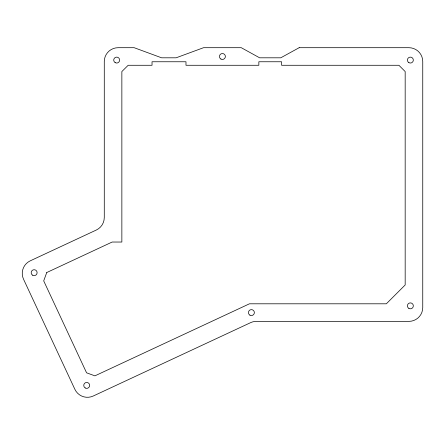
<?xml version="1.0" encoding="UTF-8"?>
<svg xmlns="http://www.w3.org/2000/svg" width="445" height="445" viewBox="0 0 445 445"><rect width="100%" height="100%" fill="white"/><g stroke="black" fill="none" stroke-linecap="round" stroke-linejoin="round"><path stroke-width="0.67" d="M46.742 272.54L43.705 280.884L86.575 372.815L94.913 375.853L249.456 303.801L386.343 303.801L405.173 284.967L405.173 71.55L398.898 65.276L281.59 65.276L281.59 61.76L258.845 61.76L258.845 65.276L185.982 65.276L185.982 61.76L152.034 61.76L152.034 65.276L128.182 65.276L121.858 71.55L121.858 242.036L112.162 242.036L46.742 272.54M299.168 47.698L280.773 57.806L259.613 57.806L241.268 47.698L203.56 47.698L176.12 57.806L161.602 57.806L134.156 47.698L118.12 47.698A13.839 13.839 0 0 0 104.28 61.538L104.28 217.499A13.839 13.839 0 0 1 96.292 230.043L30.238 260.842A13.839 13.839 0 0 0 23.546 279.232L74.877 389.314A13.839 13.839 0 0 0 93.266 396.011L250.574 322.67A13.839 13.839 0 0 1 256.42 321.373L408.911 321.373A13.839 13.839 0 0 0 422.75 307.54L422.75 61.538A13.839 13.839 0 0 0 408.911 47.698L299.168 47.698M220.931 59.057A2.965 2.965 0 0 0 225.381 56.487A2.965 2.965 0 0 0 220.931 53.917A2.965 2.965 0 0 0 220.931 59.057M115.194 62.65A2.965 2.965 0 0 0 119.644 60.081A2.965 2.965 0 0 0 115.194 57.516A2.965 2.965 0 0 0 115.194 62.65M32.507 275.149A2.965 2.965 0 0 0 37.113 272.874A2.965 2.965 0 0 0 32.841 270.02A2.965 2.965 0 0 0 32.507 275.149M85.234 387.973A2.965 2.965 0 0 0 89.679 385.403A2.965 2.965 0 0 0 85.234 382.834A2.965 2.965 0 0 0 85.234 387.973M249.923 315.155A2.965 2.965 0 0 0 254.368 312.59A2.965 2.965 0 0 0 249.923 310.02A2.965 2.965 0 0 0 249.923 315.155M408.883 308.424A2.965 2.965 0 0 0 413.333 305.854A2.965 2.965 0 0 0 408.883 303.284A2.965 2.965 0 0 0 408.883 308.424M408.883 62.65A2.965 2.965 0 0 0 413.333 60.081A2.965 2.965 0 0 0 408.883 57.516A2.965 2.965 0 0 0 408.883 62.65"/></g></svg>
